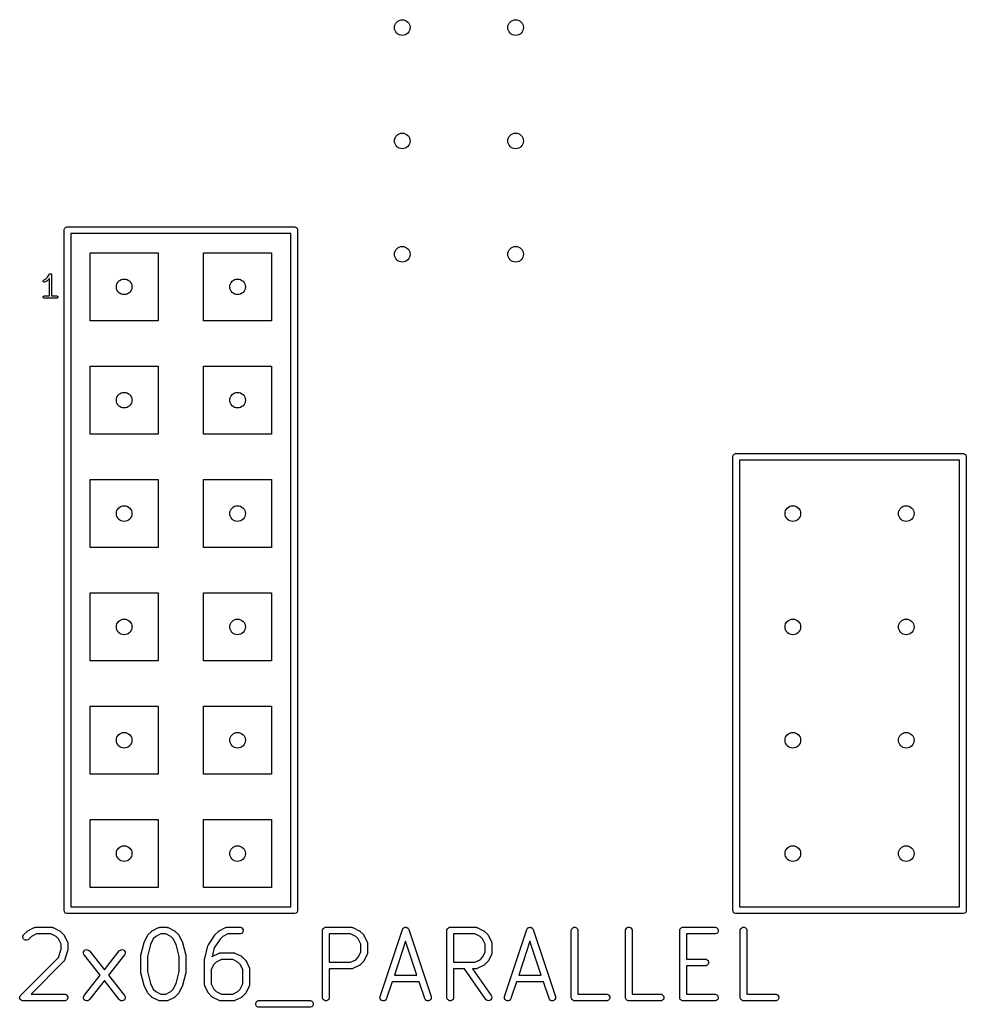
# Model space of a CAD drawing. Extents: x 4.93 to 6.61, y -4.97 to -3.92.
# Drawn here: x 5.774 to 6.609, y -4.971 to -4.099 of the extents above; entities that cross this region are included whole.
import ezdxf

# ---------------------------------------------------------------- set-up
doc = ezdxf.new("R2010")
doc.units = 0
doc.header["$MEASUREMENT"] = 0
doc.layers.add('BLACK', color=7, linetype='CONTINUOUS')

msp = doc.modelspace()

# ---------------------------------------------------------------- linework, layer by layer
at = {"layer": 'BLACK', "linetype": 'CONTINUOUS'}
for p, q in [((5.81343, -4.28494), (5.81349, -4.28436)), ((5.81343, -4.88494), (5.81343, -4.28494)), ((5.81349, -4.28436), (5.81393, -4.2833)), ((5.81393, -4.2833), (5.81474, -4.28248)), ((5.81474, -4.28248), (5.81581, -4.28204)), ((5.81581, -4.28204), (5.81638, -4.28198)), ((5.81638, -4.28198), (6.01638, -4.28198)), ((6.01638, -4.28198), (6.01696, -4.28204)), ((6.01696, -4.28204), (6.01802, -4.28248)), ((6.01802, -4.28248), (6.01884, -4.2833)), ((6.01884, -4.2833), (6.01928, -4.28436)), ((6.01928, -4.28436), (6.01933, -4.28494)), ((6.01933, -4.28494), (6.01933, -4.88494)), ((5.81933, -4.28789), (5.81933, -4.88198)), ((6.01343, -4.28789), (5.81933, -4.28789)), ((6.01343, -4.88198), (6.01343, -4.28789)), ((5.83638, -4.36494), (5.83638, -4.30494)), ((5.83638, -4.30494), (5.89638, -4.30494)), ((5.89638, -4.30494), (5.89638, -4.36494)), ((5.93638, -4.36494), (5.93638, -4.30494)), ((5.93638, -4.30494), (5.99638, -4.30494)), ((5.99638, -4.30494), (5.99638, -4.36494)), ((5.79478, -4.32995), (5.79501, -4.32924)), ((5.79511, -4.33062), (5.79478, -4.32995)), ((5.79501, -4.32924), (5.79532, -4.329)), ((5.79532, -4.329), (5.79705, -4.32813)), ((5.79807, -4.32982), (5.7962, -4.33076)), ((5.79705, -4.32813), (5.79874, -4.32644)), ((5.7982, -4.32973), (5.79807, -4.32982)), ((5.79833, -4.32964), (5.7982, -4.32973)), ((5.8002, -4.32776), (5.79833, -4.32964)), ((5.79874, -4.32644), (5.80056, -4.32371)), ((5.80026, -4.32768), (5.8002, -4.32776)), ((5.80033, -4.32761), (5.80026, -4.32768)), ((5.8004, -4.32751), (5.80033, -4.32761)), ((5.8004, -4.34296), (5.8004, -4.32751)), ((5.80056, -4.32371), (5.80083, -4.32344)), ((5.80083, -4.32344), (5.80093, -4.32342)), ((5.80093, -4.32342), (5.80101, -4.32335)), ((5.80101, -4.32335), (5.80129, -4.32335)), ((5.80129, -4.32335), (5.80157, -4.32329)), ((5.80157, -4.32329), (5.80166, -4.32335)), ((5.80166, -4.32335), (5.80176, -4.32335)), ((5.80176, -4.32335), (5.80196, -4.32355)), ((5.80196, -4.32355), (5.8022, -4.32371)), ((5.8022, -4.32371), (5.80222, -4.32381)), ((5.80222, -4.32381), (5.80229, -4.32388)), ((5.80229, -4.32388), (5.80237, -4.32426)), ((5.80237, -4.32426), (5.80237, -4.34296)), ((5.79583, -4.33086), (5.79511, -4.33062)), ((5.7962, -4.33076), (5.79583, -4.33086)), ((5.79485, -4.34356), (5.79538, -4.34303)), ((5.79485, -4.34432), (5.79485, -4.34356)), ((5.79538, -4.34485), (5.79485, -4.34432)), ((5.79538, -4.34303), (5.79576, -4.34296)), ((5.79576, -4.34493), (5.79538, -4.34485)), ((5.79576, -4.34296), (5.8004, -4.34296)), ((5.80701, -4.34493), (5.79576, -4.34493)), ((5.80237, -4.34296), (5.80701, -4.34296)), ((5.80701, -4.34296), (5.80738, -4.34303)), ((5.80738, -4.34485), (5.80701, -4.34493)), ((5.80738, -4.34303), (5.80792, -4.34356)), ((5.80792, -4.34432), (5.80738, -4.34485)), ((5.80792, -4.34356), (5.80792, -4.34432)), ((5.89638, -4.36494), (5.83638, -4.36494)), ((5.99638, -4.36494), (5.93638, -4.36494)), ((5.83638, -4.46494), (5.83638, -4.40494)), ((5.83638, -4.40494), (5.89638, -4.40494)), ((5.89638, -4.40494), (5.89638, -4.46494)), ((5.93638, -4.46494), (5.93638, -4.40494)), ((5.93638, -4.40494), (5.99638, -4.40494)), ((5.99638, -4.40494), (5.99638, -4.46494)), ((5.89638, -4.46494), (5.83638, -4.46494)), ((5.99638, -4.46494), (5.93638, -4.46494)), ((6.40319, -4.48494), (6.40325, -4.48436)), ((6.40319, -4.88494), (6.40319, -4.48494)), ((6.40325, -4.48436), (6.40369, -4.4833)), ((6.40369, -4.4833), (6.40451, -4.48248)), ((6.40451, -4.48248), (6.40557, -4.48204)), ((6.40557, -4.48204), (6.40615, -4.48198)), ((6.40615, -4.48198), (6.60615, -4.48198)), ((6.60615, -4.48198), (6.60672, -4.48204)), ((6.60672, -4.48204), (6.60779, -4.48248)), ((6.60779, -4.48248), (6.6086, -4.4833)), ((6.6086, -4.4833), (6.60904, -4.48436)), ((6.60904, -4.48436), (6.6091, -4.48494)), ((6.6091, -4.48494), (6.6091, -4.88494)), ((6.4091, -4.48789), (6.4091, -4.88198)), ((6.60319, -4.48789), (6.4091, -4.48789)), ((6.60319, -4.88198), (6.60319, -4.48789)), ((5.83638, -4.56494), (5.83638, -4.50494)), ((5.83638, -4.50494), (5.89638, -4.50494)), ((5.89638, -4.50494), (5.89638, -4.56494)), ((5.93638, -4.56494), (5.93638, -4.50494)), ((5.93638, -4.50494), (5.99638, -4.50494)), ((5.99638, -4.50494), (5.99638, -4.56494)), ((5.89638, -4.56494), (5.83638, -4.56494)), ((5.99638, -4.56494), (5.93638, -4.56494)), ((5.83638, -4.66494), (5.83638, -4.60494)), ((5.83638, -4.60494), (5.89638, -4.60494)), ((5.89638, -4.60494), (5.89638, -4.66494)), ((5.93638, -4.66494), (5.93638, -4.60494)), ((5.93638, -4.60494), (5.99638, -4.60494)), ((5.99638, -4.60494), (5.99638, -4.66494)), ((5.89638, -4.66494), (5.83638, -4.66494)), ((5.99638, -4.66494), (5.93638, -4.66494)), ((5.83638, -4.76494), (5.83638, -4.70494)), ((5.83638, -4.70494), (5.89638, -4.70494)), ((5.89638, -4.70494), (5.89638, -4.76494)), ((5.93638, -4.76494), (5.93638, -4.70494)), ((5.93638, -4.70494), (5.99638, -4.70494)), ((5.99638, -4.70494), (5.99638, -4.76494)), ((5.89638, -4.76494), (5.83638, -4.76494)), ((5.99638, -4.76494), (5.93638, -4.76494)), ((5.83638, -4.86494), (5.83638, -4.80494)), ((5.83638, -4.80494), (5.89638, -4.80494)), ((5.89638, -4.80494), (5.89638, -4.86494)), ((5.93638, -4.86494), (5.93638, -4.80494)), ((5.93638, -4.80494), (5.99638, -4.80494)), ((5.99638, -4.80494), (5.99638, -4.86494)), ((5.89638, -4.86494), (5.83638, -4.86494)), ((5.99638, -4.86494), (5.93638, -4.86494)), ((5.81349, -4.88551), (5.81343, -4.88494)), ((5.81393, -4.88658), (5.81349, -4.88551)), ((5.81474, -4.88739), (5.81393, -4.88658)), ((5.81581, -4.88783), (5.81474, -4.88739)), ((5.81933, -4.88198), (6.01343, -4.88198)), ((6.01802, -4.88739), (6.01696, -4.88783)), ((6.01884, -4.88658), (6.01802, -4.88739)), ((6.01928, -4.88551), (6.01884, -4.88658)), ((6.01933, -4.88494), (6.01928, -4.88551)), ((6.40325, -4.88551), (6.40319, -4.88494)), ((6.40369, -4.88658), (6.40325, -4.88551)), ((6.40451, -4.88739), (6.40369, -4.88658)), ((6.40557, -4.88783), (6.40451, -4.88739)), ((6.4091, -4.88198), (6.60319, -4.88198)), ((6.60779, -4.88739), (6.60672, -4.88783)), ((6.6086, -4.88658), (6.60779, -4.88739)), ((6.60904, -4.88551), (6.6086, -4.88658)), ((6.6091, -4.88494), (6.60904, -4.88551)), ((5.81638, -4.88789), (5.81581, -4.88783)), ((6.01638, -4.88789), (5.81638, -4.88789)), ((6.01696, -4.88783), (6.01638, -4.88789)), ((6.40615, -4.88789), (6.40557, -4.88783)), ((6.60615, -4.88789), (6.40615, -4.88789)), ((6.60672, -4.88783), (6.60615, -4.88789)), ((5.7779, -4.90643), (5.78072, -4.90362)), ((5.78072, -4.90362), (5.78094, -4.90343)), ((5.78094, -4.90343), (5.78099, -4.90337)), ((5.78099, -4.90337), (5.78108, -4.90332)), ((5.78108, -4.90332), (5.78116, -4.90325)), ((5.78116, -4.90325), (5.78124, -4.90322)), ((5.78124, -4.90322), (5.78148, -4.90307)), ((5.78148, -4.90307), (5.78711, -4.90025)), ((5.78711, -4.90025), (5.78765, -4.90005)), ((5.78765, -4.90005), (5.78776, -4.90004)), ((5.78776, -4.90004), (5.78785, -4.9)), ((5.78785, -4.9), (5.78843, -4.89994)), ((5.78843, -4.89994), (5.80249, -4.89994)), ((5.80249, -4.89994), (5.80307, -4.9)), ((5.80307, -4.9), (5.80316, -4.90004)), ((5.80316, -4.90004), (5.80327, -4.90005)), ((5.80327, -4.90005), (5.80381, -4.90025)), ((5.80381, -4.90025), (5.80943, -4.90307)), ((5.80943, -4.90307), (5.80968, -4.90322)), ((5.80968, -4.90322), (5.80975, -4.90325)), ((5.80975, -4.90325), (5.80984, -4.90332)), ((5.80984, -4.90332), (5.80992, -4.90337)), ((5.80992, -4.90337), (5.80998, -4.90343)), ((5.80998, -4.90343), (5.8102, -4.90362)), ((5.8102, -4.90362), (5.81301, -4.90643)), ((5.88758, -4.90643), (5.89039, -4.90362)), ((5.89039, -4.90362), (5.89062, -4.90343)), ((5.89062, -4.90343), (5.89067, -4.90337)), ((5.89067, -4.90337), (5.89076, -4.90332)), ((5.89076, -4.90332), (5.89084, -4.90325)), ((5.89084, -4.90325), (5.89091, -4.90322)), ((5.89091, -4.90322), (5.89116, -4.90307)), ((5.89116, -4.90307), (5.89678, -4.90025)), ((5.89678, -4.90025), (5.89732, -4.90005)), ((5.89732, -4.90005), (5.89743, -4.90004)), ((5.89743, -4.90004), (5.89753, -4.9)), ((5.89753, -4.9), (5.8981, -4.89994)), ((5.8981, -4.89994), (5.90373, -4.89994)), ((5.90373, -4.89994), (5.9043, -4.9)), ((5.9043, -4.9), (5.9044, -4.90004)), ((5.9044, -4.90004), (5.90451, -4.90005)), ((5.90451, -4.90005), (5.90505, -4.90025)), ((5.90505, -4.90025), (5.91067, -4.90307)), ((5.91067, -4.90307), (5.91092, -4.90322)), ((5.91092, -4.90322), (5.91099, -4.90325)), ((5.91099, -4.90325), (5.91107, -4.90332)), ((5.91107, -4.90332), (5.91116, -4.90337)), ((5.91116, -4.90337), (5.91121, -4.90343)), ((5.91121, -4.90343), (5.91144, -4.90362)), ((5.91144, -4.90362), (5.91425, -4.90643)), ((5.94663, -4.90643), (5.94945, -4.90362)), ((5.94945, -4.90362), (5.94967, -4.90343)), ((5.94967, -4.90343), (5.94972, -4.90337)), ((5.94972, -4.90337), (5.94981, -4.90332)), ((5.94981, -4.90332), (5.94989, -4.90325)), ((5.94989, -4.90325), (5.94997, -4.90322)), ((5.94997, -4.90322), (5.95021, -4.90307)), ((5.95021, -4.90307), (5.95584, -4.90025)), ((5.95584, -4.90025), (5.95638, -4.90005)), ((5.95638, -4.90005), (5.95648, -4.90004)), ((5.95648, -4.90004), (5.95658, -4.9)), ((5.95658, -4.9), (5.95716, -4.89994)), ((5.95716, -4.89994), (5.96841, -4.89994)), ((5.96841, -4.89994), (5.96898, -4.9)), ((5.96898, -4.9), (5.97005, -4.90044)), ((5.97005, -4.90044), (5.97086, -4.90125)), ((5.97086, -4.90454), (5.97005, -4.90535)), ((5.97086, -4.90125), (5.9713, -4.90232)), ((5.9713, -4.90347), (5.97086, -4.90454)), ((5.9713, -4.90232), (5.9713, -4.90347)), ((6.04138, -4.90289), (6.04144, -4.90232)), ((6.04138, -4.96195), (6.04138, -4.90289)), ((6.04144, -4.90232), (6.04188, -4.90125)), ((6.04188, -4.90125), (6.04269, -4.90044)), ((6.04269, -4.90044), (6.04376, -4.9)), ((6.04376, -4.9), (6.04433, -4.89994)), ((6.04433, -4.89994), (6.06683, -4.89994)), ((6.06683, -4.89994), (6.06741, -4.9)), ((6.06741, -4.9), (6.06751, -4.90004)), ((6.06751, -4.90004), (6.06761, -4.90005)), ((6.06761, -4.90005), (6.06815, -4.90025)), ((6.06815, -4.90025), (6.07378, -4.90307)), ((6.07378, -4.90307), (6.07402, -4.90322)), ((6.07402, -4.90322), (6.0741, -4.90325)), ((6.0741, -4.90325), (6.07418, -4.90332)), ((6.07418, -4.90332), (6.07427, -4.90337)), ((6.07427, -4.90337), (6.07432, -4.90343)), ((6.07432, -4.90343), (6.07454, -4.90362)), ((6.07454, -4.90362), (6.07736, -4.90643)), ((6.09215, -4.96102), (6.11184, -4.90196)), ((6.11184, -4.90196), (6.11207, -4.90143)), ((6.11207, -4.90143), (6.11221, -4.90127)), ((6.11221, -4.90127), (6.11231, -4.90108)), ((6.11231, -4.90108), (6.11259, -4.90084)), ((6.11259, -4.90084), (6.11283, -4.90056)), ((6.11283, -4.90056), (6.11302, -4.90047)), ((6.11302, -4.90047), (6.11318, -4.90033)), ((6.11318, -4.90033), (6.11353, -4.90021)), ((6.11353, -4.90021), (6.11386, -4.90005)), ((6.11386, -4.90005), (6.11407, -4.90003)), ((6.11407, -4.90003), (6.11427, -4.89997)), ((6.11427, -4.89997), (6.11464, -4.89999)), ((6.11464, -4.89999), (6.11501, -4.89997)), ((6.11501, -4.89997), (6.11521, -4.90003)), ((6.11521, -4.90003), (6.11542, -4.90005)), ((6.11542, -4.90005), (6.11575, -4.90021)), ((6.11575, -4.90021), (6.1161, -4.90033)), ((6.1161, -4.90033), (6.11626, -4.90047)), ((6.11626, -4.90047), (6.11645, -4.90056)), ((6.11645, -4.90056), (6.11669, -4.90084)), ((6.11669, -4.90084), (6.11697, -4.90108)), ((6.11697, -4.90108), (6.11707, -4.90127)), ((6.11707, -4.90127), (6.1172, -4.90143)), ((6.1172, -4.90143), (6.11744, -4.90196)), ((6.11744, -4.90196), (6.13712, -4.96102)), ((6.15106, -4.90289), (6.15111, -4.90232)), ((6.15106, -4.96195), (6.15106, -4.90289)), ((6.15111, -4.90232), (6.15155, -4.90125)), ((6.15155, -4.90125), (6.15237, -4.90044)), ((6.15237, -4.90044), (6.15343, -4.9)), ((6.15343, -4.9), (6.15401, -4.89994)), ((6.15401, -4.89994), (6.17651, -4.89994)), ((6.17651, -4.89994), (6.17708, -4.9)), ((6.17708, -4.9), (6.17718, -4.90004)), ((6.17718, -4.90004), (6.17729, -4.90005)), ((6.17729, -4.90005), (6.17783, -4.90025)), ((6.17783, -4.90025), (6.18345, -4.90307)), ((6.18345, -4.90307), (6.1837, -4.90322)), ((6.1837, -4.90322), (6.18377, -4.90325)), ((6.18377, -4.90325), (6.18385, -4.90332)), ((6.18385, -4.90332), (6.18394, -4.90337)), ((6.18394, -4.90337), (6.18399, -4.90343)), ((6.18399, -4.90343), (6.18422, -4.90362)), ((6.18422, -4.90362), (6.18703, -4.90643)), ((6.20183, -4.96102), (6.22151, -4.90196)), ((6.22151, -4.90196), (6.22175, -4.90143)), ((6.22175, -4.90143), (6.22189, -4.90127)), ((6.22189, -4.90127), (6.22198, -4.90108)), ((6.22198, -4.90108), (6.22226, -4.90084)), ((6.22226, -4.90084), (6.2225, -4.90056)), ((6.2225, -4.90056), (6.22269, -4.90047)), ((6.22269, -4.90047), (6.22285, -4.90033)), ((6.22285, -4.90033), (6.2232, -4.90021)), ((6.2232, -4.90021), (6.22353, -4.90005)), ((6.22353, -4.90005), (6.22374, -4.90003)), ((6.22374, -4.90003), (6.22394, -4.89997)), ((6.22394, -4.89997), (6.22431, -4.89999)), ((6.22431, -4.89999), (6.22468, -4.89997)), ((6.22468, -4.89997), (6.22488, -4.90003)), ((6.22488, -4.90003), (6.22509, -4.90005)), ((6.22509, -4.90005), (6.22542, -4.90021)), ((6.22542, -4.90021), (6.22577, -4.90033)), ((6.22577, -4.90033), (6.22593, -4.90047)), ((6.22593, -4.90047), (6.22612, -4.90056)), ((6.22612, -4.90056), (6.22637, -4.90084)), ((6.22637, -4.90084), (6.22664, -4.90108)), ((6.22664, -4.90108), (6.22674, -4.90127)), ((6.22674, -4.90127), (6.22688, -4.90143)), ((6.22688, -4.90143), (6.22711, -4.90196)), ((6.22711, -4.90196), (6.2468, -4.96102)), ((6.26073, -4.90289), (6.26079, -4.90232)), ((6.26073, -4.96195), (6.26073, -4.90289)), ((6.26079, -4.90232), (6.26123, -4.90125)), ((6.26123, -4.90125), (6.26204, -4.90044)), ((6.26204, -4.90044), (6.26311, -4.9)), ((6.26311, -4.9), (6.26426, -4.9)), ((6.26426, -4.9), (6.26532, -4.90044)), ((6.26532, -4.90044), (6.26614, -4.90125)), ((6.26614, -4.90125), (6.26658, -4.90232)), ((6.26658, -4.90232), (6.26663, -4.90289)), ((6.26663, -4.90289), (6.26663, -4.959)), ((6.30854, -4.90289), (6.30859, -4.90232)), ((6.30854, -4.96195), (6.30854, -4.90289)), ((6.30859, -4.90232), (6.30903, -4.90125)), ((6.30903, -4.90125), (6.30985, -4.90044)), ((6.30985, -4.90044), (6.31091, -4.9)), ((6.31091, -4.9), (6.31206, -4.9)), ((6.31206, -4.9), (6.31313, -4.90044)), ((6.31313, -4.90044), (6.31394, -4.90125)), ((6.31394, -4.90125), (6.31438, -4.90232)), ((6.31438, -4.90232), (6.31444, -4.90289)), ((6.31444, -4.90289), (6.31444, -4.959)), ((6.35634, -4.90289), (6.3564, -4.90232)), ((6.35634, -4.96195), (6.35634, -4.90289)), ((6.3564, -4.90232), (6.35684, -4.90125)), ((6.35684, -4.90125), (6.35765, -4.90044)), ((6.35765, -4.90044), (6.35872, -4.9)), ((6.35872, -4.9), (6.3593, -4.89994)), ((6.3593, -4.89994), (6.38742, -4.89994)), ((6.38742, -4.89994), (6.38799, -4.9)), ((6.38799, -4.9), (6.38906, -4.90044)), ((6.38906, -4.90044), (6.38987, -4.90125)), ((6.38987, -4.90454), (6.38906, -4.90535)), ((6.38987, -4.90125), (6.39031, -4.90232)), ((6.39031, -4.90347), (6.38987, -4.90454)), ((6.39031, -4.90232), (6.39031, -4.90347)), ((6.40977, -4.90289), (6.40983, -4.90232)), ((6.40977, -4.96195), (6.40977, -4.90289)), ((6.40983, -4.90232), (6.41027, -4.90125)), ((6.41027, -4.90125), (6.41109, -4.90044)), ((6.41109, -4.90044), (6.41215, -4.9)), ((6.41215, -4.9), (6.4133, -4.9)), ((6.4133, -4.9), (6.41437, -4.90044)), ((6.41437, -4.90044), (6.41518, -4.90125)), ((6.41518, -4.90125), (6.41562, -4.90232)), ((6.41562, -4.90232), (6.41568, -4.90289)), ((6.41568, -4.90289), (6.41568, -4.959)), ((5.7771, -4.90794), (5.77754, -4.90688)), ((5.7771, -4.9091), (5.7771, -4.90794)), ((5.77754, -4.91016), (5.7771, -4.9091)), ((5.77754, -4.90688), (5.7779, -4.90643)), ((5.77835, -4.91097), (5.77754, -4.91016)), ((5.77942, -4.91142), (5.77835, -4.91097)), ((5.78057, -4.91142), (5.77942, -4.91142)), ((5.78163, -4.91097), (5.78057, -4.91142)), ((5.78208, -4.91061), (5.78163, -4.91097)), ((5.78455, -4.90813), (5.78208, -4.91061)), ((5.78913, -4.90585), (5.78455, -4.90813)), ((5.80179, -4.90585), (5.78913, -4.90585)), ((5.80637, -4.90813), (5.80179, -4.90585)), ((5.8085, -4.91027), (5.80637, -4.90813)), ((5.81079, -4.91484), (5.8085, -4.91027)), ((5.81301, -4.90643), (5.8132, -4.90666)), ((5.8132, -4.90666), (5.81326, -4.90671)), ((5.81326, -4.90671), (5.81331, -4.9068)), ((5.81331, -4.9068), (5.81338, -4.90688)), ((5.81338, -4.90688), (5.81341, -4.90695)), ((5.81341, -4.90695), (5.81357, -4.9072)), ((5.81357, -4.9072), (5.81638, -4.91282)), ((5.81638, -4.91282), (5.81659, -4.91336)), ((5.81659, -4.91336), (5.81659, -4.91347)), ((5.81659, -4.91347), (5.81663, -4.91357)), ((5.81663, -4.91357), (5.81669, -4.91414)), ((5.88118, -4.92468), (5.88399, -4.91343)), ((5.88399, -4.91343), (5.884, -4.91338)), ((5.884, -4.91338), (5.88401, -4.91336)), ((5.88401, -4.91336), (5.8841, -4.91312)), ((5.8841, -4.91312), (5.88418, -4.91288)), ((5.88418, -4.91288), (5.8842, -4.91286)), ((5.8842, -4.91286), (5.88421, -4.91282)), ((5.88421, -4.91282), (5.88703, -4.9072)), ((5.88703, -4.9072), (5.88718, -4.90695)), ((5.88718, -4.90695), (5.88721, -4.90688)), ((5.88721, -4.90688), (5.88728, -4.9068)), ((5.88728, -4.9068), (5.88733, -4.90671)), ((5.88733, -4.90671), (5.88739, -4.90666)), ((5.88739, -4.90666), (5.88758, -4.90643)), ((5.89209, -4.91027), (5.88964, -4.91517)), ((5.89423, -4.90813), (5.89209, -4.91027)), ((5.8988, -4.90585), (5.89423, -4.90813)), ((5.90303, -4.90585), (5.8988, -4.90585)), ((5.9076, -4.90813), (5.90303, -4.90585)), ((5.90974, -4.91027), (5.9076, -4.90813)), ((5.91219, -4.91517), (5.90974, -4.91027)), ((5.91425, -4.90643), (5.91444, -4.90666)), ((5.91444, -4.90666), (5.9145, -4.90671)), ((5.9145, -4.90671), (5.91455, -4.9068)), ((5.91455, -4.9068), (5.91462, -4.90688)), ((5.91462, -4.90688), (5.91465, -4.90695)), ((5.91465, -4.90695), (5.9148, -4.9072)), ((5.9148, -4.9072), (5.91762, -4.91282)), ((5.91762, -4.91282), (5.91763, -4.91286)), ((5.91763, -4.91286), (5.91765, -4.91288)), ((5.91765, -4.91288), (5.91773, -4.91312)), ((5.91773, -4.91312), (5.91782, -4.91336)), ((5.91782, -4.91336), (5.91783, -4.91338)), ((5.91783, -4.91338), (5.91784, -4.91343)), ((5.91784, -4.91343), (5.92065, -4.92468)), ((5.94064, -4.91532), (5.94626, -4.90688)), ((5.95102, -4.9104), (5.94584, -4.91817)), ((5.94626, -4.90688), (5.94627, -4.90688)), ((5.94627, -4.90688), (5.94644, -4.90666)), ((5.94627, -4.90688), (5.94627, -4.90688)), ((5.94644, -4.90666), (5.94663, -4.90643)), ((5.94663, -4.90643), (5.94663, -4.90643)), ((5.94663, -4.90643), (5.94663, -4.90643)), ((5.95328, -4.90813), (5.95102, -4.9104)), ((5.95786, -4.90585), (5.95328, -4.90813)), ((5.96841, -4.90585), (5.95786, -4.90585)), ((5.96898, -4.90579), (5.96841, -4.90585)), ((5.97005, -4.90535), (5.96898, -4.90579)), ((6.06613, -4.90585), (6.04729, -4.90585)), ((6.04729, -4.90585), (6.04729, -4.93088)), ((6.07071, -4.90813), (6.06613, -4.90585)), ((6.07284, -4.91027), (6.07071, -4.90813)), ((6.07513, -4.91484), (6.07284, -4.91027)), ((6.07736, -4.90643), (6.07754, -4.90666)), ((6.07754, -4.90666), (6.0776, -4.90671)), ((6.0776, -4.90671), (6.07766, -4.9068)), ((6.07766, -4.9068), (6.07772, -4.90688)), ((6.07772, -4.90688), (6.07775, -4.90695)), ((6.07775, -4.90695), (6.07791, -4.9072)), ((6.07791, -4.9072), (6.08072, -4.91282)), ((6.08072, -4.91282), (6.08093, -4.91336)), ((6.08093, -4.91336), (6.08094, -4.91347)), ((6.08094, -4.91347), (6.08098, -4.91357)), ((6.08098, -4.91357), (6.08103, -4.91414)), ((6.11464, -4.91223), (6.10467, -4.94212)), ((6.1246, -4.94212), (6.11464, -4.91223)), ((6.17581, -4.90585), (6.15696, -4.90585)), ((6.15696, -4.90585), (6.15696, -4.93088)), ((6.18038, -4.90813), (6.17581, -4.90585)), ((6.18252, -4.91027), (6.18038, -4.90813)), ((6.1848, -4.91484), (6.18252, -4.91027)), ((6.18703, -4.90643), (6.18722, -4.90666)), ((6.18722, -4.90666), (6.18727, -4.90671)), ((6.18727, -4.90671), (6.18733, -4.9068)), ((6.18733, -4.9068), (6.1874, -4.90688)), ((6.1874, -4.90688), (6.18743, -4.90695)), ((6.18743, -4.90695), (6.18758, -4.9072)), ((6.18758, -4.9072), (6.1904, -4.91282)), ((6.1904, -4.91282), (6.1906, -4.91336)), ((6.1906, -4.91336), (6.19061, -4.91347)), ((6.19061, -4.91347), (6.19065, -4.91357)), ((6.19065, -4.91357), (6.19071, -4.91414)), ((6.22431, -4.91223), (6.21435, -4.94212)), ((6.23428, -4.94212), (6.22431, -4.91223)), ((6.38742, -4.90585), (6.36225, -4.90585)), ((6.36225, -4.90585), (6.36225, -4.92806)), ((6.38799, -4.90579), (6.38742, -4.90585)), ((6.38906, -4.90535), (6.38799, -4.90579)), ((5.80835, -4.92661), (5.81079, -4.91929)), ((5.81079, -4.91929), (5.81079, -4.91484)), ((5.81654, -4.9207), (5.81373, -4.92914)), ((5.8166, -4.92042), (5.81654, -4.9207)), ((5.81663, -4.92034), (5.8166, -4.92042)), ((5.81664, -4.92024), (5.81663, -4.92034)), ((5.81667, -4.92014), (5.81664, -4.92024)), ((5.81669, -4.91977), (5.81666, -4.92006)), ((5.81666, -4.92006), (5.81667, -4.92014)), ((5.81669, -4.91414), (5.81669, -4.91977)), ((5.83048, -4.92281), (5.83062, -4.92166)), ((5.83062, -4.92166), (5.83118, -4.92066)), ((5.83118, -4.92066), (5.83209, -4.91995)), ((5.83209, -4.91995), (5.8332, -4.91964)), ((5.8332, -4.91964), (5.83434, -4.91977)), ((5.83434, -4.91977), (5.83534, -4.92034)), ((5.83534, -4.92034), (5.83575, -4.92076)), ((5.83575, -4.92076), (5.84889, -4.93749)), ((5.84889, -4.93749), (5.86204, -4.92076)), ((5.86204, -4.92076), (5.86244, -4.92034)), ((5.86244, -4.92034), (5.86344, -4.91977)), ((5.86344, -4.91977), (5.86458, -4.91964)), ((5.86458, -4.91964), (5.86569, -4.91995)), ((5.86569, -4.91995), (5.8666, -4.92066)), ((5.8666, -4.92066), (5.86716, -4.92166)), ((5.86716, -4.92166), (5.8673, -4.92281)), ((5.88964, -4.91517), (5.88699, -4.92576)), ((5.91484, -4.92576), (5.91219, -4.91517)), ((5.93742, -4.92749), (5.94023, -4.91624)), ((5.94023, -4.91624), (5.94035, -4.9159)), ((5.94035, -4.9159), (5.94037, -4.91583)), ((5.94037, -4.91583), (5.9404, -4.91576)), ((5.9404, -4.91576), (5.94043, -4.91569)), ((5.94043, -4.91569), (5.94047, -4.91564)), ((5.94047, -4.91564), (5.94064, -4.91532)), ((5.94584, -4.91817), (5.94386, -4.92609)), ((6.07284, -4.92646), (6.07513, -4.92188)), ((6.07513, -4.92188), (6.07513, -4.91484)), ((6.08103, -4.91414), (6.08103, -4.92258)), ((6.18252, -4.92646), (6.1848, -4.92188)), ((6.1848, -4.92188), (6.1848, -4.91484)), ((6.19071, -4.91414), (6.19071, -4.92258)), ((5.77509, -4.95986), (5.80835, -4.92661)), ((5.81301, -4.93029), (5.78431, -4.959)), ((5.81338, -4.92984), (5.81301, -4.93029)), ((5.81342, -4.92975), (5.81338, -4.92984)), ((5.81349, -4.92967), (5.81342, -4.92975)), ((5.81373, -4.92914), (5.81349, -4.92967)), ((5.83079, -4.92392), (5.83048, -4.92281)), ((5.8311, -4.9244), (5.83079, -4.92392)), ((5.84514, -4.94226), (5.8311, -4.9244)), ((5.86668, -4.9244), (5.85265, -4.94226)), ((5.86699, -4.92392), (5.86668, -4.9244)), ((5.8673, -4.92281), (5.86699, -4.92392)), ((5.88109, -4.92525), (5.88112, -4.92503)), ((5.8811, -4.92529), (5.88109, -4.92525)), ((5.88109, -4.92539), (5.8811, -4.92529)), ((5.88109, -4.93945), (5.88109, -4.92539)), ((5.88112, -4.92503), (5.88115, -4.92482)), ((5.88115, -4.92482), (5.88116, -4.92478)), ((5.88116, -4.92478), (5.88118, -4.92468)), ((5.88699, -4.92576), (5.88699, -4.93909)), ((5.91484, -4.93909), (5.91484, -4.92576)), ((5.92065, -4.92468), (5.92067, -4.92478)), ((5.92067, -4.92478), (5.92068, -4.92482)), ((5.92068, -4.92482), (5.92071, -4.92503)), ((5.92071, -4.92503), (5.92074, -4.92525)), ((5.92074, -4.92525), (5.92073, -4.92529)), ((5.92073, -4.92529), (5.92074, -4.92539)), ((5.92074, -4.92539), (5.92074, -4.93945)), ((5.93733, -4.9282), (5.93734, -4.9281)), ((5.93733, -4.9507), (5.93733, -4.9282)), ((5.93734, -4.92806), (5.93737, -4.92785)), ((5.93734, -4.9281), (5.93734, -4.92806)), ((5.93737, -4.92785), (5.93739, -4.92763)), ((5.93739, -4.92763), (5.93741, -4.92759)), ((5.93741, -4.92759), (5.93742, -4.92749)), ((5.94386, -4.92609), (5.94405, -4.92593)), ((5.94405, -4.92593), (5.9441, -4.92587)), ((5.9441, -4.92587), (5.94419, -4.92582)), ((5.94419, -4.92582), (5.94427, -4.92575)), ((5.94427, -4.92575), (5.94434, -4.92572)), ((5.94434, -4.92572), (5.94459, -4.92556)), ((5.94459, -4.92556), (5.95021, -4.92275)), ((5.94766, -4.93063), (5.94552, -4.93277)), ((5.95223, -4.92834), (5.94766, -4.93063)), ((5.95021, -4.92275), (5.95075, -4.92254)), ((5.95075, -4.92254), (5.95086, -4.92254)), ((5.95086, -4.92254), (5.95096, -4.9225)), ((5.95096, -4.9225), (5.95153, -4.92244)), ((5.95153, -4.92244), (5.96278, -4.92244)), ((5.96209, -4.92834), (5.95223, -4.92834)), ((5.96666, -4.93063), (5.96209, -4.92834)), ((5.96278, -4.92244), (5.96336, -4.9225)), ((5.96336, -4.9225), (5.96346, -4.92254)), ((5.96346, -4.92254), (5.96356, -4.92254)), ((5.96356, -4.92254), (5.9641, -4.92275)), ((5.9641, -4.92275), (5.96973, -4.92556)), ((5.96879, -4.93277), (5.96666, -4.93063)), ((5.96973, -4.92556), (5.96998, -4.92572)), ((5.96998, -4.92572), (5.97005, -4.92575)), ((5.97005, -4.92575), (5.97013, -4.92582)), ((5.97013, -4.92582), (5.97022, -4.92587)), ((5.97022, -4.92587), (5.97027, -4.92593)), ((5.97027, -4.92593), (5.97049, -4.92612)), ((5.97049, -4.92612), (5.97331, -4.92893)), ((5.97331, -4.92893), (5.97349, -4.92915)), ((5.97349, -4.92915), (5.97355, -4.92921)), ((5.97355, -4.92921), (5.97361, -4.92929)), ((5.97361, -4.92929), (5.97367, -4.92938)), ((5.97367, -4.92938), (5.9737, -4.92945)), ((5.9737, -4.92945), (5.97386, -4.9297)), ((5.97386, -4.9297), (5.97667, -4.93532)), ((6.04729, -4.93088), (6.06613, -4.93088)), ((6.06613, -4.93088), (6.07071, -4.92859)), ((6.07071, -4.92859), (6.07284, -4.92646)), ((6.07736, -4.93029), (6.07454, -4.9331)), ((6.07754, -4.93007), (6.07736, -4.93029)), ((6.0776, -4.93001), (6.07754, -4.93007)), ((6.07766, -4.92993), (6.0776, -4.93001)), ((6.07772, -4.92984), (6.07766, -4.92993)), ((6.07775, -4.92977), (6.07772, -4.92984)), ((6.07791, -4.92952), (6.07775, -4.92977)), ((6.08072, -4.9239), (6.07791, -4.92952)), ((6.08093, -4.92336), (6.08072, -4.9239)), ((6.08094, -4.92325), (6.08093, -4.92336)), ((6.08098, -4.92316), (6.08094, -4.92325)), ((6.08103, -4.92258), (6.08098, -4.92316)), ((6.15696, -4.93088), (6.17581, -4.93088)), ((6.17581, -4.93088), (6.18038, -4.92859)), ((6.18038, -4.92859), (6.18252, -4.92646)), ((6.18703, -4.93029), (6.18422, -4.9331)), ((6.18722, -4.93007), (6.18703, -4.93029)), ((6.18727, -4.93001), (6.18722, -4.93007)), ((6.18733, -4.92993), (6.18727, -4.93001)), ((6.1874, -4.92984), (6.18733, -4.92993)), ((6.18743, -4.92977), (6.1874, -4.92984)), ((6.18758, -4.92952), (6.18743, -4.92977)), ((6.1904, -4.9239), (6.18758, -4.92952)), ((6.1906, -4.92336), (6.1904, -4.9239)), ((6.19061, -4.92325), (6.1906, -4.92336)), ((6.19065, -4.92316), (6.19061, -4.92325)), ((6.19071, -4.92258), (6.19065, -4.92316)), ((6.36225, -4.92806), (6.37898, -4.92806)), ((6.37898, -4.92806), (6.37956, -4.92812)), ((6.37956, -4.92812), (6.38062, -4.92856)), ((6.38062, -4.92856), (6.38144, -4.92938)), ((6.38144, -4.92938), (6.38188, -4.93044)), ((6.38188, -4.93044), (6.38188, -4.93159)), ((5.8811, -4.93955), (5.88109, -4.93945)), ((5.88109, -4.9396), (5.8811, -4.93955)), ((5.88112, -4.93981), (5.88109, -4.9396)), ((5.88115, -4.94003), (5.88112, -4.93981)), ((5.88699, -4.93909), (5.88964, -4.94967)), ((5.91219, -4.94967), (5.91484, -4.93909)), ((5.92071, -4.93981), (5.92068, -4.94003)), ((5.92074, -4.9396), (5.92071, -4.93981)), ((5.92074, -4.93945), (5.92073, -4.93955)), ((5.92073, -4.93955), (5.92074, -4.9396)), ((5.94552, -4.93277), (5.94324, -4.93734)), ((5.94324, -4.93734), (5.94324, -4.95)), ((5.97108, -4.93734), (5.96879, -4.93277)), ((5.97108, -4.95), (5.97108, -4.93734)), ((5.97667, -4.93532), (5.97688, -4.93586)), ((5.97688, -4.93586), (5.97689, -4.93597)), ((5.97689, -4.93597), (5.97693, -4.93606)), ((5.97693, -4.93606), (5.97698, -4.93664)), ((5.97698, -4.93664), (5.97698, -4.9507)), ((6.06683, -4.93678), (6.04729, -4.93678)), ((6.04729, -4.93678), (6.04729, -4.96195)), ((6.06741, -4.93672), (6.06683, -4.93678)), ((6.06751, -4.93668), (6.06741, -4.93672)), ((6.06761, -4.93668), (6.06751, -4.93668)), ((6.06815, -4.93647), (6.06761, -4.93668)), ((6.07378, -4.93366), (6.06815, -4.93647)), ((6.07402, -4.9335), (6.07378, -4.93366)), ((6.0741, -4.93347), (6.07402, -4.9335)), ((6.07418, -4.9334), (6.0741, -4.93347)), ((6.07427, -4.93335), (6.07418, -4.9334)), ((6.07432, -4.93329), (6.07427, -4.93335)), ((6.07454, -4.9331), (6.07432, -4.93329)), ((6.16653, -4.93678), (6.15696, -4.93678)), ((6.15696, -4.93678), (6.15696, -4.96195)), ((6.18534, -4.96364), (6.16653, -4.93678)), ((6.17651, -4.93678), (6.17374, -4.93678)), ((6.17374, -4.93678), (6.19017, -4.96026)), ((6.17708, -4.93672), (6.17651, -4.93678)), ((6.17718, -4.93668), (6.17708, -4.93672)), ((6.17729, -4.93668), (6.17718, -4.93668)), ((6.17783, -4.93647), (6.17729, -4.93668)), ((6.18345, -4.93366), (6.17783, -4.93647)), ((6.1837, -4.9335), (6.18345, -4.93366)), ((6.18377, -4.93347), (6.1837, -4.9335)), ((6.18385, -4.9334), (6.18377, -4.93347)), ((6.18394, -4.93335), (6.18385, -4.9334)), ((6.18399, -4.93329), (6.18394, -4.93335)), ((6.18422, -4.9331), (6.18399, -4.93329)), ((6.37898, -4.93397), (6.36225, -4.93397)), ((6.36225, -4.93397), (6.36225, -4.959)), ((6.37956, -4.93391), (6.37898, -4.93397)), ((6.38062, -4.93347), (6.37956, -4.93391)), ((6.38144, -4.93266), (6.38062, -4.93347)), ((6.38188, -4.93159), (6.38144, -4.93266)), ((5.8311, -4.96013), (5.84514, -4.94226)), ((5.84889, -4.94704), (5.83575, -4.96377)), ((5.86204, -4.96377), (5.84889, -4.94704)), ((5.85265, -4.94226), (5.86668, -4.96013)), ((5.88116, -4.94007), (5.88115, -4.94003)), ((5.88118, -4.94017), (5.88116, -4.94007)), ((5.88399, -4.95142), (5.88118, -4.94017)), ((5.92065, -4.94017), (5.91784, -4.95142)), ((5.92067, -4.94007), (5.92065, -4.94017)), ((5.92068, -4.94003), (5.92067, -4.94007)), ((6.10271, -4.94803), (6.09775, -4.96288)), ((6.12657, -4.94803), (6.10271, -4.94803)), ((6.10467, -4.94212), (6.1246, -4.94212)), ((6.13152, -4.96288), (6.12657, -4.94803)), ((6.21238, -4.94803), (6.20743, -4.96288)), ((6.23624, -4.94803), (6.21238, -4.94803)), ((6.21435, -4.94212), (6.23428, -4.94212)), ((6.2412, -4.96288), (6.23624, -4.94803)), ((5.884, -4.95146), (5.88399, -4.95142)), ((5.88401, -4.95148), (5.884, -4.95146)), ((5.8841, -4.95172), (5.88401, -4.95148)), ((5.88418, -4.95196), (5.8841, -4.95172)), ((5.8842, -4.95198), (5.88418, -4.95196)), ((5.88421, -4.95202), (5.8842, -4.95198)), ((5.88703, -4.95765), (5.88421, -4.95202)), ((5.88964, -4.94967), (5.89209, -4.95458)), ((5.89209, -4.95458), (5.89423, -4.95671)), ((5.89423, -4.95671), (5.8988, -4.959)), ((5.90303, -4.959), (5.9076, -4.95671)), ((5.9076, -4.95671), (5.90974, -4.95458)), ((5.90974, -4.95458), (5.91219, -4.94967)), ((5.91762, -4.95202), (5.9148, -4.95765)), ((5.91763, -4.95198), (5.91762, -4.95202)), ((5.91765, -4.95196), (5.91763, -4.95198)), ((5.91773, -4.95172), (5.91765, -4.95196)), ((5.91782, -4.95148), (5.91773, -4.95172)), ((5.91783, -4.95146), (5.91782, -4.95148)), ((5.91784, -4.95142), (5.91783, -4.95146)), ((5.93739, -4.95128), (5.93733, -4.9507)), ((5.93743, -4.95138), (5.93739, -4.95128)), ((5.93744, -4.95148), (5.93743, -4.95138)), ((5.93764, -4.95202), (5.93744, -4.95148)), ((5.94046, -4.95765), (5.93764, -4.95202)), ((5.94324, -4.95), (5.94552, -4.95458)), ((5.94552, -4.95458), (5.94766, -4.95671)), ((5.94766, -4.95671), (5.95223, -4.959)), ((5.96209, -4.959), (5.96666, -4.95671)), ((5.96666, -4.95671), (5.96879, -4.95458)), ((5.96879, -4.95458), (5.97108, -4.95)), ((5.97667, -4.95202), (5.97386, -4.95765)), ((5.97688, -4.95148), (5.97667, -4.95202)), ((5.97689, -4.95138), (5.97688, -4.95148)), ((5.97693, -4.95128), (5.97689, -4.95138)), ((5.97698, -4.9507), (5.97693, -4.95128)), ((5.77428, -4.96137), (5.77473, -4.96031)), ((5.77428, -4.96253), (5.77428, -4.96137)), ((5.77473, -4.96359), (5.77428, -4.96253)), ((5.77473, -4.96031), (5.77509, -4.95986)), ((5.77554, -4.96441), (5.77473, -4.96359)), ((5.7766, -4.96485), (5.77554, -4.96441)), ((5.77718, -4.9649), (5.7766, -4.96485)), ((5.81374, -4.9649), (5.77718, -4.9649)), ((5.78431, -4.959), (5.81374, -4.959)), ((5.81374, -4.959), (5.81431, -4.95905)), ((5.81431, -4.96485), (5.81374, -4.9649)), ((5.81431, -4.95905), (5.81538, -4.95949)), ((5.81538, -4.96441), (5.81431, -4.96485)), ((5.81538, -4.95949), (5.81619, -4.96031)), ((5.81619, -4.96359), (5.81538, -4.96441)), ((5.81619, -4.96031), (5.81663, -4.96137)), ((5.81663, -4.96253), (5.81619, -4.96359)), ((5.81663, -4.96137), (5.81663, -4.96253)), ((5.83048, -4.96172), (5.83079, -4.96061)), ((5.83062, -4.96287), (5.83048, -4.96172)), ((5.83118, -4.96387), (5.83062, -4.96287)), ((5.83079, -4.96061), (5.8311, -4.96013)), ((5.83209, -4.96458), (5.83118, -4.96387)), ((5.8332, -4.96489), (5.83209, -4.96458)), ((5.83434, -4.96476), (5.8332, -4.96489)), ((5.83534, -4.96419), (5.83434, -4.96476)), ((5.83575, -4.96377), (5.83534, -4.96419)), ((5.86244, -4.96419), (5.86204, -4.96377)), ((5.86344, -4.96476), (5.86244, -4.96419)), ((5.86458, -4.96489), (5.86344, -4.96476)), ((5.86569, -4.96458), (5.86458, -4.96489)), ((5.8666, -4.96387), (5.86569, -4.96458)), ((5.86716, -4.96287), (5.8666, -4.96387)), ((5.86668, -4.96013), (5.86699, -4.96061)), ((5.86699, -4.96061), (5.8673, -4.96172)), ((5.8673, -4.96172), (5.86716, -4.96287)), ((5.88718, -4.95789), (5.88703, -4.95765)), ((5.88721, -4.95797), (5.88718, -4.95789)), ((5.88728, -4.95805), (5.88721, -4.95797)), ((5.88733, -4.95814), (5.88728, -4.95805)), ((5.88739, -4.95819), (5.88733, -4.95814)), ((5.88758, -4.95841), (5.88739, -4.95819)), ((5.89039, -4.96123), (5.88758, -4.95841)), ((5.89062, -4.96141), (5.89039, -4.96123)), ((5.89067, -4.96147), (5.89062, -4.96141)), ((5.89076, -4.96153), (5.89067, -4.96147)), ((5.89084, -4.96159), (5.89076, -4.96153)), ((5.89091, -4.96162), (5.89084, -4.96159)), ((5.89116, -4.96178), (5.89091, -4.96162)), ((5.89678, -4.96459), (5.89116, -4.96178)), ((5.89732, -4.9648), (5.89678, -4.96459)), ((5.89743, -4.96481), (5.89732, -4.9648)), ((5.89753, -4.96485), (5.89743, -4.96481)), ((5.8981, -4.9649), (5.89753, -4.96485)), ((5.90373, -4.9649), (5.8981, -4.9649)), ((5.8988, -4.959), (5.90303, -4.959)), ((5.9043, -4.96485), (5.90373, -4.9649)), ((5.9044, -4.96481), (5.9043, -4.96485)), ((5.90451, -4.9648), (5.9044, -4.96481)), ((5.90505, -4.96459), (5.90451, -4.9648)), ((5.91067, -4.96178), (5.90505, -4.96459)), ((5.91092, -4.96162), (5.91067, -4.96178)), ((5.91099, -4.96159), (5.91092, -4.96162)), ((5.91107, -4.96153), (5.91099, -4.96159)), ((5.91116, -4.96147), (5.91107, -4.96153)), ((5.91121, -4.96141), (5.91116, -4.96147)), ((5.91144, -4.96123), (5.91121, -4.96141)), ((5.91425, -4.95841), (5.91144, -4.96123)), ((5.91444, -4.95819), (5.91425, -4.95841)), ((5.9145, -4.95814), (5.91444, -4.95819)), ((5.91455, -4.95805), (5.9145, -4.95814)), ((5.91462, -4.95797), (5.91455, -4.95805)), ((5.91465, -4.95789), (5.91462, -4.95797)), ((5.9148, -4.95765), (5.91465, -4.95789)), ((5.94061, -4.95789), (5.94046, -4.95765)), ((5.94064, -4.95797), (5.94061, -4.95789)), ((5.94071, -4.95805), (5.94064, -4.95797)), ((5.94076, -4.95814), (5.94071, -4.95805)), ((5.94082, -4.95819), (5.94076, -4.95814)), ((5.94101, -4.95841), (5.94082, -4.95819)), ((5.94382, -4.96123), (5.94101, -4.95841)), ((5.94405, -4.96141), (5.94382, -4.96123)), ((5.9441, -4.96147), (5.94405, -4.96141)), ((5.94419, -4.96153), (5.9441, -4.96147)), ((5.94427, -4.96159), (5.94419, -4.96153)), ((5.94434, -4.96162), (5.94427, -4.96159)), ((5.94459, -4.96178), (5.94434, -4.96162)), ((5.95021, -4.96459), (5.94459, -4.96178)), ((5.95075, -4.9648), (5.95021, -4.96459)), ((5.95086, -4.96481), (5.95075, -4.9648)), ((5.95096, -4.96485), (5.95086, -4.96481)), ((5.95153, -4.9649), (5.95096, -4.96485)), ((5.96278, -4.9649), (5.95153, -4.9649)), ((5.95223, -4.959), (5.96209, -4.959)), ((5.96336, -4.96485), (5.96278, -4.9649)), ((5.96346, -4.96481), (5.96336, -4.96485)), ((5.96356, -4.9648), (5.96346, -4.96481)), ((5.9641, -4.96459), (5.96356, -4.9648)), ((5.96973, -4.96178), (5.9641, -4.96459)), ((5.96998, -4.96162), (5.96973, -4.96178)), ((5.97005, -4.96159), (5.96998, -4.96162)), ((5.97013, -4.96153), (5.97005, -4.96159)), ((5.97022, -4.96147), (5.97013, -4.96153)), ((5.97027, -4.96141), (5.97022, -4.96147)), ((5.97049, -4.96123), (5.97027, -4.96141)), ((5.97331, -4.95841), (5.97049, -4.96123)), ((5.97349, -4.95819), (5.97331, -4.95841)), ((5.97355, -4.95814), (5.97349, -4.95819)), ((5.97361, -4.95805), (5.97355, -4.95814)), ((5.97367, -4.95797), (5.97361, -4.95805)), ((5.9737, -4.95789), (5.97367, -4.95797)), ((5.97386, -4.95765), (5.9737, -4.95789)), ((5.98238, -4.967), (5.98282, -4.96593)), ((5.98282, -4.96593), (5.98364, -4.96512)), ((5.98364, -4.96512), (5.9847, -4.96468)), ((5.9847, -4.96468), (5.98528, -4.96462)), ((5.98528, -4.96462), (6.03027, -4.96462)), ((6.03027, -4.96462), (6.03085, -4.96468)), ((6.03085, -4.96468), (6.03191, -4.96512)), ((6.03191, -4.96512), (6.03273, -4.96593)), ((6.03273, -4.96593), (6.03317, -4.967)), ((6.04144, -4.96253), (6.04138, -4.96195)), ((6.04188, -4.96359), (6.04144, -4.96253)), ((6.04269, -4.96441), (6.04188, -4.96359)), ((6.04376, -4.96485), (6.04269, -4.96441)), ((6.04491, -4.96485), (6.04376, -4.96485)), ((6.04598, -4.96441), (6.04491, -4.96485)), ((6.04679, -4.96359), (6.04598, -4.96441)), ((6.04723, -4.96253), (6.04679, -4.96359)), ((6.04729, -4.96195), (6.04723, -4.96253)), ((6.09202, -4.96158), (6.09215, -4.96102)), ((6.09211, -4.96273), (6.09202, -4.96158)), ((6.09262, -4.96376), (6.09211, -4.96273)), ((6.09349, -4.96452), (6.09262, -4.96376)), ((6.09458, -4.96488), (6.09349, -4.96452)), ((6.09573, -4.9648), (6.09458, -4.96488)), ((6.09676, -4.96428), (6.09573, -4.9648)), ((6.09752, -4.96341), (6.09676, -4.96428)), ((6.09775, -4.96288), (6.09752, -4.96341)), ((6.13176, -4.96341), (6.13152, -4.96288)), ((6.13251, -4.96428), (6.13176, -4.96341)), ((6.13354, -4.9648), (6.13251, -4.96428)), ((6.13469, -4.96488), (6.13354, -4.9648)), ((6.13579, -4.96452), (6.13469, -4.96488)), ((6.13666, -4.96376), (6.13579, -4.96452)), ((6.13717, -4.96273), (6.13666, -4.96376)), ((6.13712, -4.96102), (6.13725, -4.96158)), ((6.13725, -4.96158), (6.13717, -4.96273)), ((6.15111, -4.96253), (6.15106, -4.96195)), ((6.15155, -4.96359), (6.15111, -4.96253)), ((6.15237, -4.96441), (6.15155, -4.96359)), ((6.15343, -4.96485), (6.15237, -4.96441)), ((6.15458, -4.96485), (6.15343, -4.96485)), ((6.15565, -4.96441), (6.15458, -4.96485)), ((6.15646, -4.96359), (6.15565, -4.96441)), ((6.1569, -4.96253), (6.15646, -4.96359)), ((6.15696, -4.96195), (6.1569, -4.96253)), ((6.18571, -4.96408), (6.18534, -4.96364)), ((6.18668, -4.9647), (6.18571, -4.96408)), ((6.18782, -4.9649), (6.18668, -4.9647)), ((6.18894, -4.96465), (6.18782, -4.9649)), ((6.18989, -4.96399), (6.18894, -4.96465)), ((6.19051, -4.96302), (6.18989, -4.96399)), ((6.19017, -4.96026), (6.19046, -4.96076)), ((6.19046, -4.96076), (6.19071, -4.96189)), ((6.19071, -4.96189), (6.19051, -4.96302)), ((6.2017, -4.96158), (6.20183, -4.96102)), ((6.20178, -4.96273), (6.2017, -4.96158)), ((6.20229, -4.96376), (6.20178, -4.96273)), ((6.20316, -4.96452), (6.20229, -4.96376)), ((6.20426, -4.96488), (6.20316, -4.96452)), ((6.20541, -4.9648), (6.20426, -4.96488)), ((6.20644, -4.96428), (6.20541, -4.9648)), ((6.20719, -4.96341), (6.20644, -4.96428)), ((6.20743, -4.96288), (6.20719, -4.96341)), ((6.24143, -4.96341), (6.2412, -4.96288)), ((6.24219, -4.96428), (6.24143, -4.96341)), ((6.24322, -4.9648), (6.24219, -4.96428)), ((6.24437, -4.96488), (6.24322, -4.9648)), ((6.24546, -4.96452), (6.24437, -4.96488)), ((6.24633, -4.96376), (6.24546, -4.96452)), ((6.24685, -4.96273), (6.24633, -4.96376)), ((6.2468, -4.96102), (6.24693, -4.96158)), ((6.24693, -4.96158), (6.24685, -4.96273)), ((6.26079, -4.96253), (6.26073, -4.96195)), ((6.26123, -4.96359), (6.26079, -4.96253)), ((6.26079, -4.96253), (6.26079, -4.96253)), ((6.26204, -4.96441), (6.26123, -4.96359)), ((6.26311, -4.96485), (6.26204, -4.96441)), ((6.26368, -4.9649), (6.26311, -4.96485)), ((6.2918, -4.9649), (6.26368, -4.9649)), ((6.26663, -4.959), (6.2918, -4.959)), ((6.2918, -4.959), (6.29238, -4.95905)), ((6.29238, -4.96485), (6.2918, -4.9649)), ((6.29238, -4.95905), (6.29344, -4.95949)), ((6.29344, -4.96441), (6.29238, -4.96485)), ((6.29344, -4.95949), (6.29426, -4.96031)), ((6.29426, -4.96359), (6.29344, -4.96441)), ((6.29426, -4.96031), (6.2947, -4.96137)), ((6.2947, -4.96253), (6.29426, -4.96359)), ((6.2947, -4.96137), (6.2947, -4.96253)), ((6.30859, -4.96253), (6.30854, -4.96195)), ((6.30903, -4.96359), (6.30859, -4.96253)), ((6.30859, -4.96253), (6.30859, -4.96253)), ((6.30985, -4.96441), (6.30903, -4.96359)), ((6.31091, -4.96485), (6.30985, -4.96441)), ((6.31149, -4.9649), (6.31091, -4.96485)), ((6.33961, -4.9649), (6.31149, -4.9649)), ((6.31444, -4.959), (6.33961, -4.959)), ((6.33961, -4.959), (6.34019, -4.95905)), ((6.34019, -4.96485), (6.33961, -4.9649)), ((6.34019, -4.95905), (6.34125, -4.95949)), ((6.34125, -4.96441), (6.34019, -4.96485)), ((6.34125, -4.95949), (6.34207, -4.96031)), ((6.34207, -4.96359), (6.34125, -4.96441)), ((6.34207, -4.96031), (6.34251, -4.96137)), ((6.34251, -4.96253), (6.34207, -4.96359)), ((6.34251, -4.96137), (6.34251, -4.96253)), ((6.3564, -4.96253), (6.35634, -4.96195)), ((6.35684, -4.96359), (6.3564, -4.96253)), ((6.3564, -4.96253), (6.3564, -4.96253)), ((6.35765, -4.96441), (6.35684, -4.96359)), ((6.35872, -4.96485), (6.35765, -4.96441)), ((6.3593, -4.9649), (6.35872, -4.96485)), ((6.38742, -4.9649), (6.3593, -4.9649)), ((6.36225, -4.959), (6.38742, -4.959)), ((6.38742, -4.959), (6.38799, -4.95905)), ((6.38799, -4.96485), (6.38742, -4.9649)), ((6.38799, -4.95905), (6.38906, -4.95949)), ((6.38906, -4.96441), (6.38799, -4.96485)), ((6.38906, -4.95949), (6.38987, -4.96031)), ((6.38987, -4.96359), (6.38906, -4.96441)), ((6.38987, -4.96031), (6.39031, -4.96137)), ((6.39031, -4.96253), (6.38987, -4.96359)), ((6.39031, -4.96137), (6.39031, -4.96253)), ((6.40983, -4.96253), (6.40977, -4.96195)), ((6.41027, -4.96359), (6.40983, -4.96253)), ((6.40983, -4.96253), (6.40983, -4.96253)), ((6.41109, -4.96441), (6.41027, -4.96359)), ((6.41215, -4.96485), (6.41109, -4.96441)), ((6.41273, -4.9649), (6.41215, -4.96485)), ((6.44085, -4.9649), (6.41273, -4.9649)), ((6.41568, -4.959), (6.44085, -4.959)), ((6.44085, -4.959), (6.44142, -4.95905)), ((6.44142, -4.96485), (6.44085, -4.9649)), ((6.44142, -4.95905), (6.44249, -4.95949)), ((6.44249, -4.96441), (6.44142, -4.96485)), ((6.44249, -4.95949), (6.4433, -4.96031)), ((6.4433, -4.96359), (6.44249, -4.96441)), ((6.4433, -4.96031), (6.44374, -4.96137)), ((6.44374, -4.96253), (6.4433, -4.96359)), ((6.44374, -4.96137), (6.44374, -4.96253)), ((5.98238, -4.96815), (5.98238, -4.967)), ((5.98282, -4.96921), (5.98238, -4.96815)), ((5.98364, -4.97003), (5.98282, -4.96921)), ((5.9847, -4.97047), (5.98364, -4.97003)), ((5.98528, -4.97053), (5.9847, -4.97047)), ((6.03027, -4.97053), (5.98528, -4.97053)), ((6.03085, -4.97047), (6.03027, -4.97053)), ((6.03191, -4.97003), (6.03085, -4.97047)), ((6.03273, -4.96921), (6.03191, -4.97003)), ((6.03317, -4.96815), (6.03273, -4.96921)), ((6.03317, -4.967), (6.03317, -4.96815))]:
    msp.add_line(p, q, dxfattribs=at)
at = {"layer": 'BLACK'}
for centre in [(6.11166, -4.1062), (6.11166, -4.1062), (6.21166, -4.1062), (6.21166, -4.1062), (6.11166, -4.2062), (6.11166, -4.2062), (6.21166, -4.2062), (6.21166, -4.2062), (6.11166, -4.3062), (6.11166, -4.3062), (6.21166, -4.3062), (6.21166, -4.3062), (5.86638, -4.33494), (5.96638, -4.33494), (5.86638, -4.43494), (5.96638, -4.43494), (5.86638, -4.53494), (5.96638, -4.53494), (6.45615, -4.53494), (6.45615, -4.53494), (6.55615, -4.53494), (6.55615, -4.53494), (5.86638, -4.63494), (5.96638, -4.63494), (6.45615, -4.63494), (6.45615, -4.63494), (6.55615, -4.63494), (6.55615, -4.63494), (5.86638, -4.73494), (5.96638, -4.73494), (6.45615, -4.73494), (6.45615, -4.73494), (6.55615, -4.73494), (6.55615, -4.73494), (5.86638, -4.83494), (5.96638, -4.83494), (6.45615, -4.83494), (6.45615, -4.83494), (6.55615, -4.83494), (6.55615, -4.83494)]:
    msp.add_circle(centre, 0.00689, dxfattribs=at)
at = {"layer": 'WHITE'}
for centre in [(5.86638, -4.33494), (5.96638, -4.33494), (5.86638, -4.43494), (5.96638, -4.43494), (5.86638, -4.53494), (5.96638, -4.53494), (5.86638, -4.63494), (5.96638, -4.63494), (5.86638, -4.73494), (5.96638, -4.73494), (5.86638, -4.83494), (5.96638, -4.83494)]:
    msp.add_circle(centre, 0.00689, dxfattribs=at)

doc.saveas('drawing.dxf')
